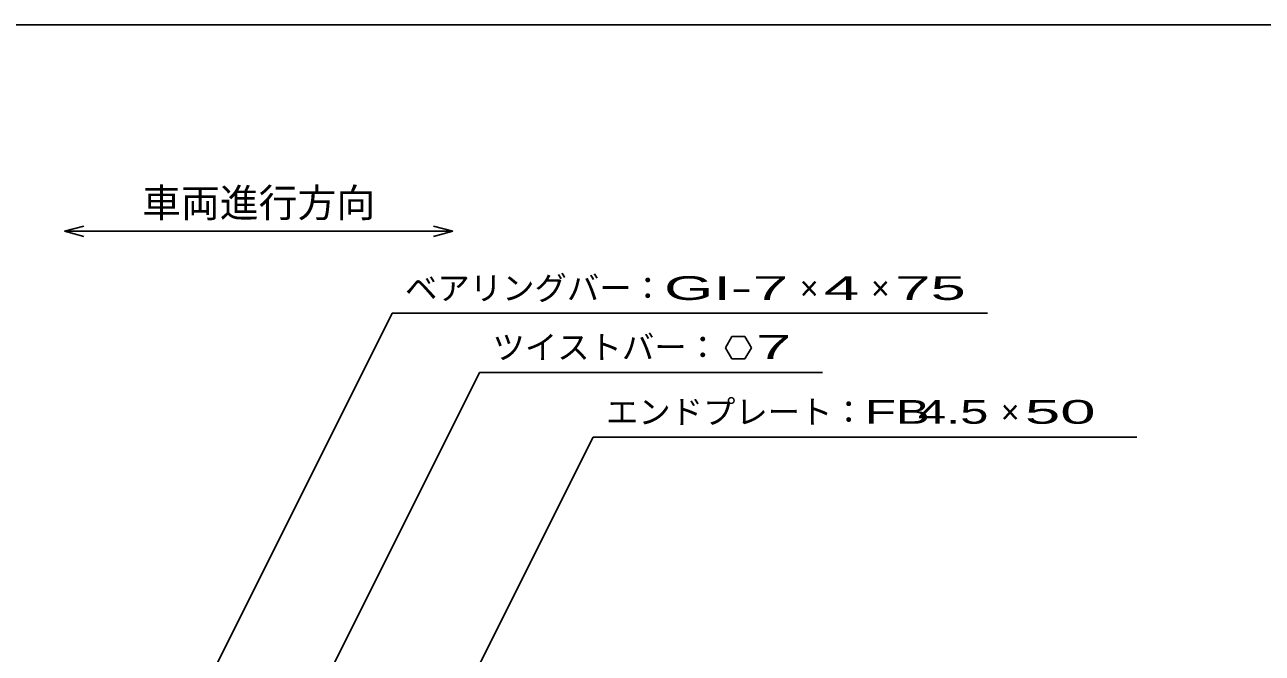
# Model space of a CAD drawing. Units: millimetres, scale not verified. Extents: x -1456 to 1385, y -1026 to 843.
# Drawn here: x -993 to -228, y 454 to 843 of the extents above; entities that cross this region are included whole.
import ezdxf
from ezdxf.enums import TextEntityAlignment as Align

# ---------------------------------------------------------------- set-up
doc = ezdxf.new("R2010")
doc.units = ezdxf.units.MM
doc.header["$LTSCALE"] = 8
doc.layers.add('0_2', color=150, linetype='Continuous', lineweight=25)
doc.layers.add('22', color=4, linetype='Continuous', lineweight=25)
doc.styles.add('ベクトル', font='')
doc.styles.get('ベクトル').set_extended_font_data('ベクトル')

msp = doc.modelspace()

# ---------------------------------------------------------------- linework, layer by layer
at = {"layer": '0_2'}
msp.add_line((-1383.2, 842.8), (1384.8, 842.8), dxfattribs=at)
at = {"layer": '0_2', "color": 4}
for p, q in [((-968.617, 715.167), (-956.617, 718.367)), ((-956.617, 711.967), (-968.617, 715.167)), ((-968.617, 715.167), (-728.617, 715.167)), ((-728.617, 715.167), (-740.617, 718.367)), ((-740.617, 711.967), (-728.617, 715.167))]:
    msp.add_line(p, q, dxfattribs=at)
at = {"layer": '22'}
for p, q in [((-910.4, 376), (-766.15, 664.5)), ((-766.15, 664.5), (-398.15, 664.5)), ((-556.15, 650.212), (-560.15, 643.284)), ((-548.15, 650.212), (-556.15, 650.212)), ((-544.15, 643.2), (-548.15, 650.212)), ((-560.15, 643.284), (-556.15, 636.356)), ((-548.15, 636.356), (-544.15, 643.284)), ((-556.15, 636.356), (-548.15, 636.356)), ((-825.65, 401), (-712.15, 628)), ((-712.15, 628), (-500.15, 628)), ((-719.75, 432.5), (-642, 588)), ((-642, 588), (-306, 588))]:
    msp.add_line(p, q, dxfattribs=at)

# ---------------------------------------------------------------- texts
at = {"layer": '0_2', "color": 2, "style": 'ベクトル'}
msp.add_text('車両進行方向', height=17.6, dxfattribs=at).set_placement((-920.617, 732.767), align=Align.MIDDLE_LEFT)
at = {"layer": '22', "color": 2, "style": 'ベクトル'}
for s, p in [('ベアリングバー：', (-758.15, 680.1)), ('×', (-514.15, 680.1)), ('×', (-470.15, 680.1)), ('ツイストバー：', (-704.15, 643.6)), ('エンドプレート：', (-634, 603.6)), ('×', (-390, 603.6))]:
    msp.add_text(s, height=14.66, dxfattribs=at).set_placement(p, align=Align.MIDDLE_LEFT)
for s, width, p in [('GI-', 2, (-598.15, 680.1)), (' 7 ', 2, (-554.15, 680.1)), (' 4 ', 2, (-510.15, 680.1)), (' 75 ', 2, (-466.15, 680.1)), (' 7 ', 2, (-552.15, 643.684)), ('FB', 1.6, (-474, 603.6)), (' 4.5 ', 1.6, (-450, 603.6)), (' 50 ', 2, (-386, 603.6))]:
    msp.add_text(s, height=14.66, dxfattribs=dict(at, width=width)).set_placement(p, align=Align.MIDDLE_LEFT)

doc.saveas('drawing.dxf')
